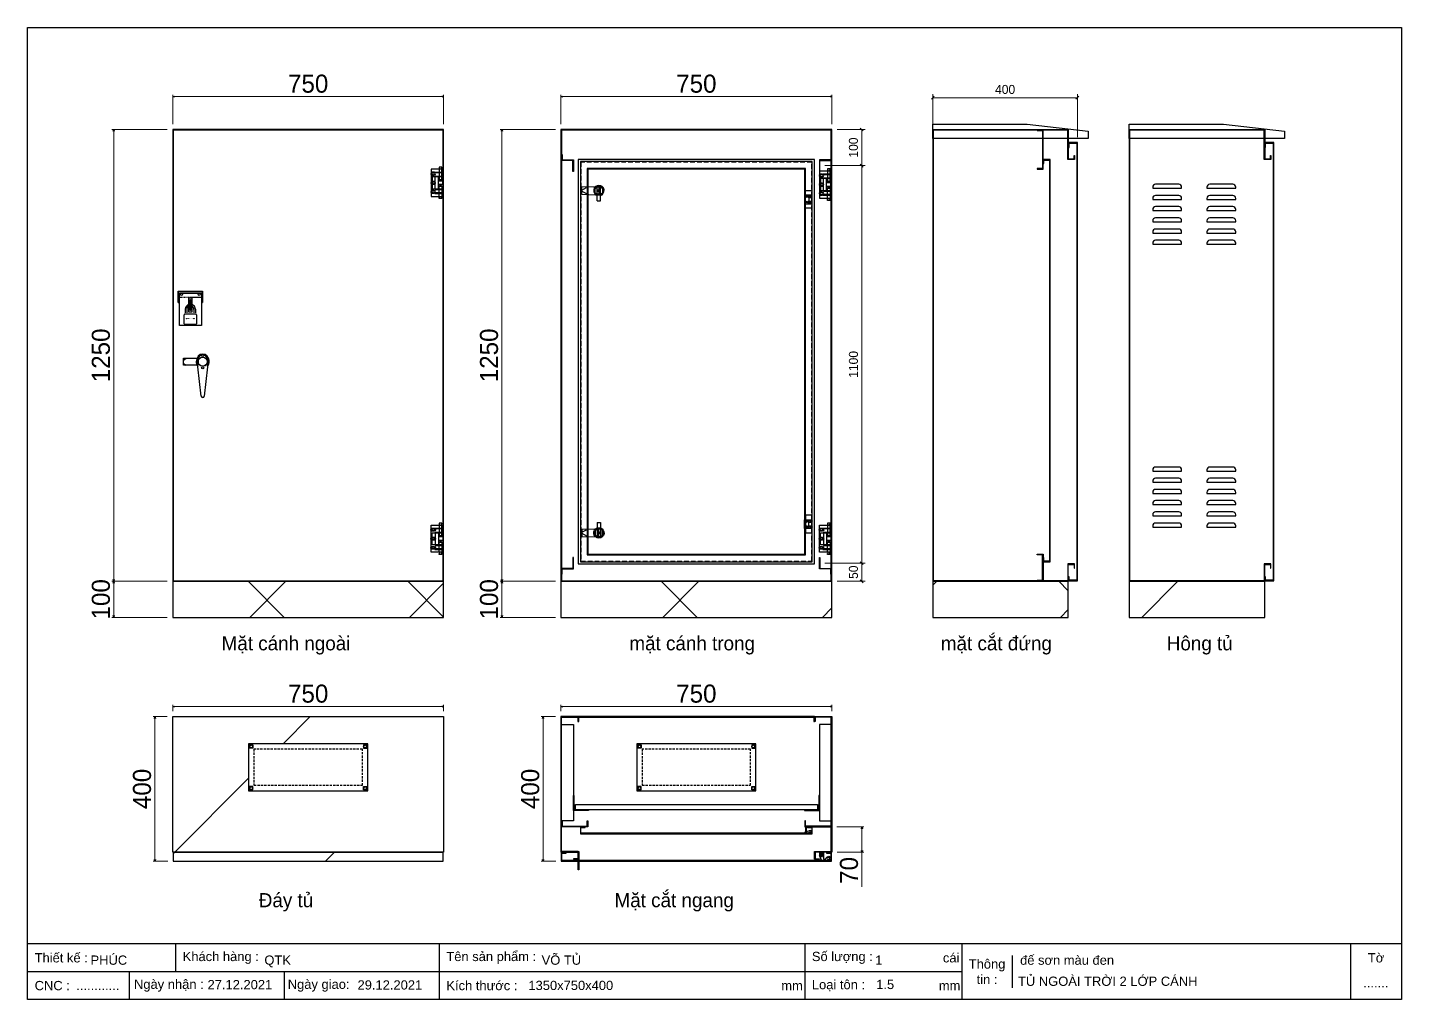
# Model space of a CAD drawing. Header units: millimetres. Extents: x 0 to 3804, y 0 to 2690.
import ezdxf

# ---------------------------------------------------------------- set-up
doc = ezdxf.new("R2010")
doc.units = ezdxf.units.MM
for name, pattern in [('DASHED', [0.75, 0.5, -0.25]), ('HIDDEN', [9.525, 6.35, -3.175]), ('HIDDENX2', [19.05, 12.7, -6.35])]:
    doc.linetypes.add(name, pattern=pattern)
for name, color, linetype in [('DIM', 253, 'Continuous'), ('FIRE PROTECTION', 1, 'Continuous'), ('Ghi chu', 7, 'Continuous'), ('HEATER', 1, 'Continuous')]:
    doc.layers.add(name, color=color, linetype=linetype)
doc.styles.add('Arial', font='arial.ttf')
doc.dimstyles.new('CNC', dxfattribs={"dimtxt": 50, "dimasz": 5, "dimexe": 5, "dimexo": 15, "dimgap": 10, "dimtad": 1, "dimdec": 0, "dimtxsty": 'Standard', "dimblk": 'OPEN30', "dimcen": 10, "dimclrd": 5, "dimclre": 5, "dimclrt": 3, "dimazin": 3, "dimtfac": 1, "dimtdec": 0, "dimtmove": 0, "dimatfit": 3, "dimldrblk": 'ARCHTICK', "dimlwd": 9, "dimlwe": 9})
doc.dimstyles.new('Dim-25', dxfattribs={"dimtxt": 25, "dimasz": 8, "dimexe": 10, "dimexo": 15, "dimgap": 10, "dimtad": 1, "dimdec": 0, "dimtxsty": 'Standard', "dimblk": 'OBLIQUE', "dimcen": 10, "dimclrd": 5, "dimclre": 5, "dimclrt": 3, "dimazin": 3, "dimtfac": 1, "dimtdec": 0, "dimtmove": 0, "dimatfit": 3, "dimldrblk": 'OBLIQUE', "dimlwd": 9, "dimlwe": 9})

# ---------------------------------------------------------------- blocks, each defined once
blk = doc.blocks.new('*D1')
at = {"color": 0, "linetype": 'ByBlock', "lineweight": -2}
for p, q in [((402.1, 2498.4), (407.1, 2499.7)), ((407.1, 2497), (402.1, 2498.4)), ((402.1, 2498.4), (407.1, 2498.4)), ((1147.1, 2499.7), (1152.1, 2498.4)), ((1152.1, 2498.4), (1147.1, 2497)), ((1152.1, 2498.4), (1147.1, 2498.4))]:
    blk.add_line(p, q, dxfattribs=at)
at = {"layer": 'Defpoints', "color": 0, "transparency": 16777216}
for p in [(1152.1, 2498.4), (402.1, 2407.4), (1152.1, 2407.4)]:
    blk.add_point(p, dxfattribs=at)
at = {"layer": 'DIM', "color": 5, "lineweight": 9, "transparency": 16777216}
for p, q in [((402.1, 2422.4), (402.1, 2503.4)), ((407.1, 2498.4), (1147.1, 2498.4)), ((1152.1, 2422.4), (1152.1, 2503.4))]:
    blk.add_line(p, q, dxfattribs=at)
at = {"layer": 'DIM', "color": 3, "transparency": 16777216, "insert": (777.1, 2533.9), "char_height": 50, "attachment_point": 5}
blk.add_mtext('750', dxfattribs=at)
blk = doc.blocks.new('_ArchTick')
at = {"color": 0, "const_width": 0.15}
blk.add_lwpolyline([(-0.5, -0.5), (0.5, 0.5)], dxfattribs=at)
blk = doc.blocks.new('_Open30')
at = {"color": 0, "linetype": 'ByBlock', "lineweight": -2}
for p, q in [((-1, 0.27), (0, 0)), ((0, 0), (-1, -0.27)), ((0, 0), (-1, 0))]:
    blk.add_line(p, q, dxfattribs=at)
blk = doc.blocks.new('*D2')
at = {"color": 0, "linetype": 'ByBlock', "lineweight": -2}
for p, q in [((237.5, 2402.4), (238.9, 2407.4)), ((238.9, 2407.4), (240.2, 2402.4)), ((238.9, 2407.4), (238.9, 2402.4)), ((238.9, 1157.4), (237.5, 1162.4)), ((240.2, 1162.4), (238.9, 1157.4)), ((238.9, 1157.4), (238.9, 1162.4))]:
    blk.add_line(p, q, dxfattribs=at)
at = {"layer": 'Defpoints', "color": 0, "transparency": 16777216}
for p in [(402.1, 2407.4), (238.9, 1157.4), (402.1, 1157.4)]:
    blk.add_point(p, dxfattribs=at)
at = {"layer": 'DIM', "color": 5, "lineweight": 9, "transparency": 16777216}
for p, q in [((387.1, 2407.4), (233.9, 2407.4)), ((238.9, 2402.4), (238.9, 1162.4)), ((387.1, 1157.4), (233.9, 1157.4))]:
    blk.add_line(p, q, dxfattribs=at)
at = {"layer": 'DIM', "color": 3, "transparency": 16777216, "insert": (203.4, 1782.4), "char_height": 50, "attachment_point": 5, "rotation": 90}
blk.add_mtext('1250', dxfattribs=at)
blk = doc.blocks.new('*D3')
at = {"color": 0, "linetype": 'ByBlock', "lineweight": -2}
for p, q in [((237.5, 1152.4), (238.9, 1157.4)), ((238.9, 1157.4), (240.2, 1152.4)), ((238.9, 1157.4), (238.9, 1152.4)), ((238.9, 1057.4), (237.5, 1062.4)), ((240.2, 1062.4), (238.9, 1057.4)), ((238.9, 1057.4), (238.9, 1062.4))]:
    blk.add_line(p, q, dxfattribs=at)
at = {"layer": 'Defpoints', "color": 0, "transparency": 16777216}
for p in [(238.9, 1157.4), (238.9, 1057.4), (402.1, 1057.4)]:
    blk.add_point(p, dxfattribs=at)
at = {"layer": 'DIM', "color": 5, "lineweight": 9, "transparency": 16777216}
for p, q in [((238.9, 1152.4), (238.9, 1062.4)), ((253.9, 1157.4), (243.9, 1157.4)), ((387.1, 1057.4), (233.9, 1057.4))]:
    blk.add_line(p, q, dxfattribs=at)
at = {"layer": 'DIM', "color": 3, "transparency": 16777216, "insert": (203.4, 1107.4), "char_height": 50, "attachment_point": 5, "rotation": 90}
blk.add_mtext('100', dxfattribs=at)
blk = doc.blocks.new('*D4')
at = {"color": 0, "linetype": 'ByBlock', "lineweight": -2}
for p, q in [((351.5, 777.7), (352.8, 782.7)), ((352.8, 782.7), (354.2, 777.7)), ((352.8, 782.7), (352.8, 777.7)), ((352.8, 382.7), (351.5, 387.7)), ((354.2, 387.7), (352.8, 382.7)), ((352.8, 382.7), (352.8, 387.7))]:
    blk.add_line(p, q, dxfattribs=at)
at = {"layer": 'Defpoints', "color": 0, "transparency": 16777216}
for p in [(402.1, 782.7), (352.8, 382.7), (403.1, 382.7)]:
    blk.add_point(p, dxfattribs=at)
at = {"layer": 'DIM', "color": 5, "lineweight": 9, "transparency": 16777216}
for p, q in [((387.1, 782.7), (347.8, 782.7)), ((352.8, 777.7), (352.8, 387.7)), ((388.1, 382.7), (347.8, 382.7))]:
    blk.add_line(p, q, dxfattribs=at)
at = {"layer": 'DIM', "color": 3, "transparency": 16777216, "insert": (317.3, 582.7), "char_height": 50, "attachment_point": 5, "rotation": 90}
blk.add_mtext('400', dxfattribs=at)
blk = doc.blocks.new('MS308-2-1')
at = {"color": 1}
for p, q in [((-53, 4.6), (-46, 10)), ((-13.3, -14.2), (-13.3, 6.7)), ((-12.3, 6.7), (-12.3, -6.9)), ((12.3, 6.7), (12.3, -6.9)), ((13.3, 6.7), (13.3, -14.2)), ((-53, -4.6), (-46, -10)), ((-4, -95), (-13.3, -14.2)), ((13.3, -14.2), (4, -95))]:
    blk.add_line(p, q, dxfattribs=at)
blk.add_lwpolyline([(-15.8, -10), (-53, -10), (-53, 10), (-15.8, 10)], dxfattribs=at)
for centre, radius, start, end in [((0, 6.7), 13.3, 0, 180), ((0, 6.7), 12.3, 0, 180), ((0, 5.9), 17.7, 226.184, 313.816), ((0, -95), 4, 180, 0)]:
    blk.add_arc(centre, radius, start, end, dxfattribs=at)
blk.add_ellipse((0, 0), major_axis=(0, 21), ratio=0.857143, start_param=3.972003, end_param=8.594367, dxfattribs=at)
blk = doc.blocks.new('*D5')
at = {"color": 0, "linetype": 'ByBlock', "lineweight": -2}
for p, q in [((402.1, 810.6), (407.1, 811.9)), ((407.1, 809.3), (402.1, 810.6)), ((402.1, 810.6), (407.1, 810.6)), ((1147.1, 811.9), (1152.1, 810.6)), ((1152.1, 810.6), (1147.1, 809.3)), ((1152.1, 810.6), (1147.1, 810.6))]:
    blk.add_line(p, q, dxfattribs=at)
at = {"layer": 'Defpoints', "color": 0, "transparency": 16777216}
for p in [(1152.1, 810.6), (402.1, 782.7), (1152.1, 782.7)]:
    blk.add_point(p, dxfattribs=at)
at = {"layer": 'DIM', "color": 5, "lineweight": 9, "transparency": 16777216}
for p, q in [((402.1, 797.7), (402.1, 815.6)), ((407.1, 810.6), (1147.1, 810.6)), ((1152.1, 797.7), (1152.1, 815.6))]:
    blk.add_line(p, q, dxfattribs=at)
at = {"layer": 'DIM', "color": 3, "transparency": 16777216, "insert": (777.1, 846.1), "char_height": 50, "attachment_point": 5}
blk.add_mtext('750', dxfattribs=at)
blk = doc.blocks.new('HL011-1-3')
at = {"color": 1}
for p, q in [((29.5, 81), (22.5, 81)), ((22.5, 81), (22.5, 78)), ((23.5, 78), (22.5, 78)), ((23.5, 75), (23.5, 78)), ((29.5, 78), (28.5, 78)), ((28.5, 75), (28.5, 78)), ((29.5, 78), (29.5, 81)), ((11, 56), (11, 19)), ((11, 56), (32, 56)), ((20, 54), (20, 21)), ((20, 47), (32, 47)), ((32, 42.5), (20, 42.5)), ((22.5, 75), (22.5, 49)), ((23.5, 75), (22.5, 75)), ((22.5, 49), (24, 44)), ((24, 44), (28, 44)), ((29.5, 49), (28, 44)), ((28.5, 75), (29.5, 75)), ((29.5, 49), (29.5, 75)), ((11, 19), (32, 19)), ((32, 32.5), (20, 32.5)), ((20, 28), (32, 28)), ((22.5, 26), (24, 31)), ((22.5, 0), (22.5, 26)), ((23.5, 0), (22.5, 0)), ((23.5, 0), (23.5, -3)), ((24, 31), (28, 31)), ((29.5, 26), (28, 31)), ((28.5, 0), (28.5, -3)), ((28.5, 0), (29.5, 0)), ((29.5, 26), (29.5, 0)), ((22.5, -6), (22.5, -3)), ((23.5, -3), (22.5, -3)), ((29.5, -6), (22.5, -6)), ((29.5, -3), (28.5, -3)), ((29.5, -3), (29.5, -6))]:
    blk.add_line(p, q, dxfattribs=at)
for points in [[(32, 19), (32, 0), (0, 0), (0, 75), (32, 75), (32, 56)], [(32, 28), (32, 21), (3, 21), (3, 54), (32, 54), (32, 47)], [(32, 42.5), (32, 32.5)]]:
    blk.add_lwpolyline(points, dxfattribs=at)
for points in [[(10, 67), (32, 67), (32, 65), (10, 65)], [(10, 8), (32, 8), (32, 10), (10, 10)]]:
    blk.add_lwpolyline(points, close=True, dxfattribs=at)
for centre in [(5.5, 62.5), (5.5, 37.5), (5.5, 12.5)]:
    blk.add_circle(centre, 3, dxfattribs=at)
blk = doc.blocks.new('*D6')
at = {"color": 0, "linetype": 'ByBlock', "lineweight": -2}
for p, q in [((1476.8, 2498.4), (1481.8, 2499.7)), ((1481.8, 2497), (1476.8, 2498.4)), ((1476.8, 2498.4), (1481.8, 2498.4)), ((2221.8, 2499.7), (2226.8, 2498.4)), ((2226.8, 2498.4), (2221.8, 2497)), ((2226.8, 2498.4), (2221.8, 2498.4))]:
    blk.add_line(p, q, dxfattribs=at)
at = {"layer": 'Defpoints', "color": 0, "transparency": 16777216}
for p in [(2226.8, 2498.4), (1476.8, 2407.4), (2226.8, 2407.4)]:
    blk.add_point(p, dxfattribs=at)
at = {"layer": 'DIM', "color": 5, "lineweight": 9, "transparency": 16777216}
for p, q in [((1476.8, 2422.4), (1476.8, 2503.4)), ((1481.8, 2498.4), (2221.8, 2498.4)), ((2226.8, 2422.4), (2226.8, 2503.4))]:
    blk.add_line(p, q, dxfattribs=at)
at = {"layer": 'DIM', "color": 3, "transparency": 16777216, "insert": (1851.8, 2533.9), "char_height": 50, "attachment_point": 5}
blk.add_mtext('750', dxfattribs=at)
blk = doc.blocks.new('*D7')
at = {"color": 0, "linetype": 'ByBlock', "lineweight": -2}
for p, q in [((1312.2, 2402.4), (1313.6, 2407.4)), ((1313.6, 2407.4), (1314.9, 2402.4)), ((1313.6, 2407.4), (1313.6, 2402.4)), ((1313.6, 1157.4), (1312.2, 1162.4)), ((1314.9, 1162.4), (1313.6, 1157.4)), ((1313.6, 1157.4), (1313.6, 1162.4))]:
    blk.add_line(p, q, dxfattribs=at)
at = {"layer": 'Defpoints', "color": 0, "transparency": 16777216}
for p in [(1476.8, 2407.4), (1313.6, 1157.4), (1476.8, 1157.4)]:
    blk.add_point(p, dxfattribs=at)
at = {"layer": 'DIM', "color": 5, "lineweight": 9, "transparency": 16777216}
for p, q in [((1461.8, 2407.4), (1308.6, 2407.4)), ((1313.6, 2402.4), (1313.6, 1162.4)), ((1461.8, 1157.4), (1308.6, 1157.4))]:
    blk.add_line(p, q, dxfattribs=at)
at = {"layer": 'DIM', "color": 3, "transparency": 16777216, "insert": (1278, 1782.4), "char_height": 50, "attachment_point": 5, "rotation": 90}
blk.add_mtext('1250', dxfattribs=at)
blk = doc.blocks.new('*D8')
at = {"color": 0, "linetype": 'ByBlock', "lineweight": -2}
for p, q in [((1312.2, 1152.4), (1313.6, 1157.4)), ((1313.6, 1157.4), (1314.9, 1152.4)), ((1313.6, 1157.4), (1313.6, 1152.4)), ((1313.6, 1057.4), (1312.2, 1062.4)), ((1314.9, 1062.4), (1313.6, 1057.4)), ((1313.6, 1057.4), (1313.6, 1062.4))]:
    blk.add_line(p, q, dxfattribs=at)
at = {"layer": 'Defpoints', "color": 0, "transparency": 16777216}
for p in [(1313.6, 1157.4), (1313.6, 1057.4), (1476.8, 1057.4)]:
    blk.add_point(p, dxfattribs=at)
at = {"layer": 'DIM', "color": 5, "lineweight": 9, "transparency": 16777216}
for p, q in [((1313.6, 1152.4), (1313.6, 1062.4)), ((1328.6, 1157.4), (1318.6, 1157.4)), ((1461.8, 1057.4), (1308.6, 1057.4))]:
    blk.add_line(p, q, dxfattribs=at)
at = {"layer": 'DIM', "color": 3, "transparency": 16777216, "insert": (1278, 1107.4), "char_height": 50, "attachment_point": 5, "rotation": 90}
blk.add_mtext('100', dxfattribs=at)
blk = doc.blocks.new('ovan6x9')
at = {"color": 2}
for p, q in [((2, 6), (8, 6)), ((2, 0), (8, 0))]:
    blk.add_line(p, q, dxfattribs=at)
for centre, start, end in [((2, 3), 90, 270), ((8, 3), 270, 90)]:
    blk.add_arc(centre, 3, start, end, dxfattribs=at)
blk = doc.blocks.new('HL036-1-1')
at = {"color": 1}
blk.add_line((9.5, 36.2), (9.5, 12.2), dxfattribs=at)
for points in [[(0, 48.5), (17.5, 48.5), (17.5, 0), (0, 0)], [(-2.5, 12.2), (17.5, 12.2), (17.5, 36.2), (-2.5, 36.2)]]:
    blk.add_lwpolyline(points, close=True, dxfattribs=at)
for centre, radius in [((3.5, 31.8), 2), ((3.5, 16.8), 2), ((12.7, 32.5), 2.5), ((12.7, 16), 2.5)]:
    blk.add_circle(centre, radius, dxfattribs=at)
blk = doc.blocks.new('SDGFGHGHG')
at = {"layer": 'HEATER'}
for p, q in [((860935.9, 570742), (860935.9, 570784.3)), ((860944.9, 570742), (860944.9, 570784.3)), ((860892.9, 570780.5), (860931.6, 570782)), ((860892.9, 570760.5), (860892.9, 570780.5)), ((860892.9, 570771.9), (860906.3, 570778.7)), ((860892.9, 570769.1), (860906.3, 570762.4)), ((860892.9, 570760.5), (860931.6, 570759.1)), ((860937.5, 570771.3), (860939.5, 570771.3)), ((860937.5, 570769.8), (860939.5, 570769.8)), ((860939.5, 570773.5), (860939.5, 570771.3)), ((860939.5, 570769.8), (860939.5, 570767.6)), ((860941.3, 570773.5), (860941.3, 570771.3)), ((860941.3, 570771.3), (860943.4, 570771.3)), ((860941.3, 570769.8), (860941.3, 570767.6)), ((860941.3, 570769.8), (860943.4, 570769.8)), ((860935.9, 570742), (860944.9, 570742))]:
    blk.add_line(p, q, dxfattribs=at)
blk.add_circle((860940.4, 570770.5), 3.08, dxfattribs=at)
blk.add_arc((860940.4, 570770.5), 14.5, 288.08, 251.92, dxfattribs=at)
blk = doc.blocks.new('SĐFHGGH')
at = {"layer": 'HEATER'}
for points in [[(860928.8, 570702.4), (860927.4, 570702.4), (860927.4, 570708.4), (860928.8, 570708.4)], [(860943.4, 570717), (860943.4, 570718.4), (860937.4, 570718.4), (860937.4, 570717)], [(860952.1, 570702.4), (860953.4, 570702.4), (860953.4, 570708.4), (860952.1, 570708.4)], [(860943.4, 570693.8), (860943.4, 570692.4), (860937.4, 570692.4), (860937.4, 570693.8)]]:
    blk.add_lwpolyline(points, dxfattribs=at)
for start, end in [(104.4775, 165.5225), (14.4775, 75.5225), (194.4775, 255.5225), (284.4775, 345.5225)]:
    blk.add_arc((860940.4, 570705.4), 12, start, end, dxfattribs=at)
blk = doc.blocks.new('MS722')
for name, p in [('SDGFGHGHG', (-860940.4, -570770.5)), ('SĐFHGGH', (-860940.4, -570705.4))]:
    blk.add_blockref(name, p)
blk = doc.blocks.new('khoa Viettep')
at = {"color": 1}
for p, q in [((-14, 42), (-14, 32)), ((-10, 41.6), (-10, 32)), ((10, 41.6), (10, 32)), ((14, 42), (14, 32)), ((-17, 2), (-17, 27)), ((-15, 29), (15, 29)), ((15, 0), (-15, 0)), ((17, 27), (17, 2))]:
    blk.add_line(p, q, dxfattribs=at)
for centre in [(-10.4, 15.8), (10.4, 15.8)]:
    blk.add_circle(centre, 0.5, dxfattribs=at)
for centre, radius, start, end in [((0, 42), 14, 100.2846, 180), ((0, 42), 10, 104.4735, 182.1921), ((0, 42), 14, 360, 100.2846), ((0, 42), 10, 357.8079, 104.4735), ((-15, 27), 2, 90, 180), ((-15, 2), 2, 180, 270), ((15, 27), 2, 0, 90), ((15, 2), 2, 270, 0)]:
    blk.add_arc(centre, radius, start, end, dxfattribs=at)
at = {"color": 1, "insert": (0, 15.8), "char_height": 2.8, "width": 22.864, "attachment_point": 5}
blk.add_mtext('{\\f.VnArialH|b0|i0|c0|p34;viÖt tiÖp}', dxfattribs=at)
blk = doc.blocks.new('KHUNG CHUẨN')
at = {"color": 7}
for p, q in [((19889.2, -28535.2), (16919.2, -28535.2)), ((17239.2, -28535.2), (17239.2, -28595.2)), ((17809.2, -28535.2), (17809.2, -28655.2)), ((18599.2, -28535.2), (18599.2, -28655.2)), ((18939.2, -28535.2), (18939.2, -28655.2)), ((19779.2, -28535.2), (19779.2, -28655.2)), ((19047.6, -28560.2), (19047.6, -28630.2)), ((18939.2, -28595.2), (16919.2, -28595.2)), ((17139.2, -28595.2), (17139.2, -28655.2)), ((17474.2, -28595.2), (17474.2, -28655.2))]:
    blk.add_line(p, q, dxfattribs=at)
blk.add_lwpolyline([(16919.2, -26555.2), (19889.2, -26555.2), (19889.2, -28655.2), (16919.2, -28655.2)], close=True, dxfattribs=at)
at = {"color": 2, "char_height": 20, "style": 'Arial'}
for s, insert, width, attachment_point in [('  Thiết kế :', (16919.2, -28565.2), 917.634, 4), ('  Khách hàng :', (17239.2, -28565.2), 917.634, 4), ('  Tên sản phẩm :', (17809.2, -28565.2), 917.634, 4), ('  Số lượng :', (18599.2, -28565.2), 917.634, 4), ('cái', (18897.9, -28565.2), 63.517, 4), ('Thông\\Ptin :', (18993.4, -28595.2), 108.311, 5), ('Tờ', (19834.2, -28565.2), 110, 5), ('  CNC :', (16919.2, -28625.2), 917.634, 4), ('  Ngày nhận :', (17134, -28625.2), 556.651, 4), ('  Ngày giao:', (17466.3, -28625.2), 556.651, 4), ('  Kích thước :', (17809.2, -28625.2), 917.634, 4), ('mm', (18548.6, -28625.2), 73.831, 4), ('  Loại tôn :', (18599.2, -28625.2), 917.634, 4), ('mm', (18889.2, -28625.2), 917.634, 4)]:
    blk.add_mtext(s, dxfattribs=dict(at, insert=insert, width=width, attachment_point=attachment_point))
at = {"color": 3, "style": 'Arial'}
for tag, p in [('#01', (17055.6, -28580.1)), ('#02', (17431.4, -28580.1)), ('#03', (18030.6, -28580.1)), ('#08', (18751.7, -28580.1)), ('#10', (19064.8, -28580.1)), ('#04', (17024.8, -28634.6)), ('#05', (17308.5, -28633)), ('#06', (17632.7, -28633.7)), ('#07', (18002, -28634.7)), ('#09', (18753.8, -28632.6)), ('#11', (19060.3, -28625.7)), ('#12', (19806.5, -28628.9))]:
    blk.add_attdef(tag, p, '', height=20, dxfattribs=at)
blk = doc.blocks.new('*D9')
at = {"color": 0, "linetype": 'ByBlock', "lineweight": -2}
for p, q in [((2510.5, 2499.3), (2502.5, 2491.3)), ((2902.5, 2491.3), (2910.5, 2499.3))]:
    blk.add_line(p, q, dxfattribs=at)
at = {"color": 5, "lineweight": 9, "ltscale": 3, "transparency": 16777216}
for p, q in [((2506.5, 2422.4), (2506.5, 2505.3)), ((2506.5, 2495.3), (2906.5, 2495.3)), ((2906.5, 2386.4), (2906.5, 2505.3))]:
    blk.add_line(p, q, dxfattribs=at)
at = {"layer": 'Defpoints', "color": 0, "ltscale": 3, "transparency": 16777216}
for p in [(2906.5, 2495.3), (2506.5, 2407.4), (2906.5, 2371.4)]:
    blk.add_point(p, dxfattribs=at)
at = {"color": 3, "ltscale": 3, "transparency": 16777216, "insert": (2706.5, 2518.1), "char_height": 25, "attachment_point": 5}
blk.add_mtext('400', dxfattribs=at)
blk = doc.blocks.new('_Oblique')
at = {"color": 0, "linetype": 'ByBlock', "lineweight": -2}
blk.add_line((-0.5, -0.5), (0.5, 0.5), dxfattribs=at)
blk = doc.blocks.new('*D10')
at = {"color": 5, "lineweight": 9, "ltscale": 3, "transparency": 16777216}
for p, q in [((2207.3, 1207.4), (2319.5, 1207.4)), ((2309.5, 1157.4), (2309.5, 1207.4)), ((2241.8, 1157.4), (2319.5, 1157.4))]:
    blk.add_line(p, q, dxfattribs=at)
at = {"color": 0, "linetype": 'ByBlock', "lineweight": -2}
for p, q in [((2313.5, 1203.4), (2305.5, 1211.4)), ((2305.5, 1161.4), (2313.5, 1153.4))]:
    blk.add_line(p, q, dxfattribs=at)
at = {"layer": 'Defpoints', "color": 0, "ltscale": 3, "transparency": 16777216}
for p in [(2192.3, 1207.4), (2309.5, 1207.4), (2226.8, 1157.4)]:
    blk.add_point(p, dxfattribs=at)
at = {"color": 3, "ltscale": 3, "transparency": 16777216, "insert": (2286.7, 1182.4), "char_height": 25, "attachment_point": 5, "rotation": 90}
blk.add_mtext('50', dxfattribs=at)
blk = doc.blocks.new('*D11')
at = {"color": 5, "lineweight": 9, "ltscale": 3, "transparency": 16777216}
for p, q in [((2207.3, 2307.4), (2319.5, 2307.4)), ((2309.5, 1207.4), (2309.5, 2307.4)), ((2207.3, 1207.4), (2319.5, 1207.4))]:
    blk.add_line(p, q, dxfattribs=at)
at = {"color": 0, "linetype": 'ByBlock', "lineweight": -2}
for p, q in [((2313.5, 2303.4), (2305.5, 2311.4)), ((2305.5, 1211.4), (2313.5, 1203.4))]:
    blk.add_line(p, q, dxfattribs=at)
at = {"layer": 'Defpoints', "color": 0, "ltscale": 3, "transparency": 16777216}
for p in [(2192.3, 2307.4), (2309.5, 2307.4), (2192.3, 1207.4)]:
    blk.add_point(p, dxfattribs=at)
at = {"color": 3, "ltscale": 3, "transparency": 16777216, "insert": (2286.7, 1757.4), "char_height": 25, "attachment_point": 5, "rotation": 90}
blk.add_mtext('1100', dxfattribs=at)
blk = doc.blocks.new('*D12')
at = {"color": 5, "lineweight": 9, "ltscale": 3, "transparency": 16777216}
for p, q in [((2241.8, 2407.4), (2319.5, 2407.4)), ((2309.5, 2307.4), (2309.5, 2407.4)), ((2207.3, 2307.4), (2319.5, 2307.4))]:
    blk.add_line(p, q, dxfattribs=at)
at = {"color": 0, "linetype": 'ByBlock', "lineweight": -2}
for p, q in [((2313.5, 2403.4), (2305.5, 2411.4)), ((2305.5, 2311.4), (2313.5, 2303.4))]:
    blk.add_line(p, q, dxfattribs=at)
at = {"layer": 'Defpoints', "color": 0, "ltscale": 3, "transparency": 16777216}
for p in [(2226.8, 2407.4), (2309.5, 2407.4), (2192.3, 2307.4)]:
    blk.add_point(p, dxfattribs=at)
at = {"color": 3, "ltscale": 3, "transparency": 16777216, "insert": (2286.7, 2357.4), "char_height": 25, "attachment_point": 5, "rotation": 90}
blk.add_mtext('100', dxfattribs=at)
blk = doc.blocks.new('*D13')
at = {"color": 0, "linetype": 'ByBlock', "lineweight": -2}
for p, q in [((1426.2, 777.7), (1427.5, 782.7)), ((1427.5, 782.7), (1428.9, 777.7)), ((1427.5, 782.7), (1427.5, 777.7)), ((1427.5, 382.7), (1426.2, 387.7)), ((1428.9, 387.7), (1427.5, 382.7)), ((1427.5, 382.7), (1427.5, 387.7))]:
    blk.add_line(p, q, dxfattribs=at)
at = {"layer": 'Defpoints', "color": 0, "transparency": 16777216}
for p in [(1476.8, 782.7), (1427.5, 382.7), (1477.8, 382.7)]:
    blk.add_point(p, dxfattribs=at)
at = {"layer": 'DIM', "color": 5, "lineweight": 9, "transparency": 16777216}
for p, q in [((1461.8, 782.7), (1422.5, 782.7)), ((1427.5, 777.7), (1427.5, 387.7)), ((1462.8, 382.7), (1422.5, 382.7))]:
    blk.add_line(p, q, dxfattribs=at)
at = {"layer": 'DIM', "color": 3, "transparency": 16777216, "insert": (1392, 582.7), "char_height": 50, "attachment_point": 5, "rotation": 90}
blk.add_mtext('400', dxfattribs=at)
blk = doc.blocks.new('*D14')
at = {"color": 0, "linetype": 'ByBlock', "lineweight": -2}
for p, q in [((1476.8, 810.6), (1481.8, 811.9)), ((1481.8, 809.3), (1476.8, 810.6)), ((1476.8, 810.6), (1481.8, 810.6)), ((2221.8, 811.9), (2226.8, 810.6)), ((2226.8, 810.6), (2221.8, 809.3)), ((2226.8, 810.6), (2221.8, 810.6))]:
    blk.add_line(p, q, dxfattribs=at)
at = {"layer": 'Defpoints', "color": 0, "transparency": 16777216}
for p in [(2226.8, 810.6), (1476.8, 782.7), (2226.8, 782.7)]:
    blk.add_point(p, dxfattribs=at)
at = {"layer": 'DIM', "color": 5, "lineweight": 9, "transparency": 16777216}
for p, q in [((1476.8, 797.7), (1476.8, 815.6)), ((1481.8, 810.6), (2221.8, 810.6)), ((2226.8, 797.7), (2226.8, 815.6))]:
    blk.add_line(p, q, dxfattribs=at)
at = {"layer": 'DIM', "color": 3, "transparency": 16777216, "insert": (1851.8, 846.1), "char_height": 50, "attachment_point": 5}
blk.add_mtext('750', dxfattribs=at)
blk = doc.blocks.new('*D15')
at = {"color": 0, "linetype": 'ByBlock', "lineweight": -2}
for p, q in [((2308.6, 472.7), (2310, 477.7)), ((2310, 477.7), (2311.3, 472.7)), ((2310, 477.7), (2310, 472.7)), ((2310, 407.7), (2308.6, 412.7)), ((2311.3, 412.7), (2310, 407.7)), ((2310, 407.7), (2310, 412.7))]:
    blk.add_line(p, q, dxfattribs=at)
at = {"layer": 'Defpoints', "color": 0, "transparency": 16777216}
for p in [(2225.3, 477.7), (2226.8, 407.7), (2310, 407.7)]:
    blk.add_point(p, dxfattribs=at)
at = {"layer": 'DIM', "color": 5, "lineweight": 9, "transparency": 16777216}
for p, q in [((2240.3, 477.7), (2315, 477.7)), ((2310, 472.7), (2310, 412.7)), ((2241.8, 407.7), (2315, 407.7)), ((2310, 407.7), (2310, 311.6))]:
    blk.add_line(p, q, dxfattribs=at)
at = {"layer": 'DIM', "color": 3, "transparency": 16777216, "insert": (2274.5, 357.2), "char_height": 50, "attachment_point": 5, "rotation": 90}
blk.add_mtext('70', dxfattribs=at)
blk = doc.blocks.new('HL011-1-4')
h = blk.add_hatch()
h.set_pattern_fill('ANSI31', color=2, scale=0.5, style=0)
h.paths.add_polyline_path([(2.5, 0), (8.5, 0), (8.5, 12), (2.5, 12)])
at = {"color": 1}
for p, q in [((7, 23.5), (0, 10)), ((0, 0), (0, 10)), ((11, 0), (0, 0)), ((7, 23.5), (26, 23.5)), ((11, 0), (11, 19.5)), ((11, 19.5), (17, 19.5)), ((17, 19.5), (21.2, 13.9))]:
    blk.add_line(p, q, dxfattribs=at)
at = {"color": 2}
blk.add_lwpolyline([(2.5, 0), (2.5, 12), (8.5, 12), (8.5, 0)], dxfattribs=at)
at = {"color": 1}
blk.add_lwpolyline([(5.7, 21), (3, 21), (3, 23.5), (7, 23.5)], dxfattribs=at)
blk.add_circle((26, 17.5), 3.5, dxfattribs=at)
blk.add_arc((26, 17.5), 6, 216.8699, 90, dxfattribs=at)
blk = doc.blocks.new('HL036-1-2')
at = {"layer": 'Ghi chu', "color": 1}
for p, q in [((-3, 17.8), (-18.9, 17.8)), ((-18.9, 15.8), (-18.9, 17.8)), ((-12.1, 15.8), (-18.9, 15.8)), ((-16.4, 1), (-16.4, 14)), ((-15.6, 15), (-3.9, 17.7)), ((0, 0), (-15.4, 0)), ((-14.4, 3), (-14.4, 11.9)), ((0, 2), (-13.4, 2)), ((-13.1, 12.8), (-4.3, 9.8)), ((-6.2, 2), (-6.2, 0)), ((-1.2, 2), (-1.2, 0)), ((0, 0), (0, 2))]:
    blk.add_line(p, q, dxfattribs=at)
for radius in [4.1, 2.1]:
    blk.add_circle((-3, 13.7), radius, dxfattribs=at)
for centre, start, end in [((-15.4, 14), 102.9616, 180), ((-15.4, 1), 180, 270), ((-13.4, 11.9), 71.3254, 180), ((-13.4, 3), 180, 270)]:
    blk.add_arc(centre, 1, start, end, dxfattribs=at)

msp = doc.modelspace()

# ---------------------------------------------------------------- hatches: boundary and pattern name
h = msp.add_hatch()
h.set_pattern_fill('ANSI31', scale=0.2, style=0)
h.set_pattern_definition([(45, (8974.19755, -6170.97696), (-0.0898025612, 0.0898025612), [])])
h.paths.add_polyline_path([(450.1, 1906.9), (451.6, 1906.9), (451.6, 1936.9), (450.1, 1936.9)])
at = {"ltscale": 3}
h = msp.add_hatch(dxfattribs=at)
h.set_pattern_fill('ANSI38', color=256, scale=50, style=0)
h.set_pattern_definition([(45, (0, 0), (-220.97, 220.97), []), (135, (0, 0), (-662.91, 220.97), [781.25, -468.75])])
h.paths.add_polyline_path([(402.1, 1057.4), (1152.1, 1057.4), (1152.1, 1157.4), (402.1, 1157.4)])
h = msp.add_hatch(dxfattribs=at)
h.set_pattern_fill('ANSI38', color=256, scale=50, style=0)
h.set_pattern_definition([(45, (53734.48, 0), (-220.9709, 220.9709), []), (135, (53734.48, 0), (-662.9126, 220.9709), [781.25, -468.75])])
h.paths.add_polyline_path([(1476.8, 1057.4), (2226.8, 1057.4), (2226.8, 1157.4), (1476.8, 1157.4)])
h = msp.add_hatch(dxfattribs=at)
h.set_pattern_fill('ANSI38', color=256, scale=50, style=0)
h.set_pattern_definition([(45, (105216.5, 0), (-220.9709, 220.9709), []), (135, (105216.5, 0), (-662.9126, 220.9709), [781.25, -468.75])])
h.paths.add_polyline_path([(2506.5, 1057.4), (2881.5, 1057.4), (2881.5, 1157.4), (2506.5, 1157.4)])
h = msp.add_hatch(dxfattribs=at)
h.set_pattern_fill('ANSI38', color=256, scale=50, style=0)
h.set_pattern_definition([(45, (132400.05, 0), (-220.9709, 220.9709), []), (135, (132400.05, 0), (-662.9126, 220.9709), [781.25, -468.75])])
h.paths.add_polyline_path([(3050.1, 1057.4), (3425.1, 1057.4), (3425.1, 1157.4), (3050.1, 1157.4)])
h = msp.add_hatch(dxfattribs=at)
h.set_pattern_fill('ANSI31', color=256, scale=200, style=0)
h.set_pattern_definition([(45, (0, 0), (-3535.5, 3535.5), [])])
h.paths.add_polyline_path([(612.1, 707.7), (612.1, 577.7), (942.1, 577.7), (942.1, 707.7)], flags=16)
h.paths.add_polyline_path([(402.1, 782.7), (1152.1, 782.7), (1152.1, 407.7), (402.1, 407.7)])
h = msp.add_hatch(dxfattribs=at)
h.set_pattern_fill('ANSI31', color=256, scale=100, angle=75, style=0)
h.set_pattern_definition([(195, (0, 0), (323.5, -1207.4), [])])
h.paths.add_polyline_path([(612.1, 707.7), (612.1, 577.7), (942.1, 577.7), (942.1, 707.7)])
h = msp.add_hatch(dxfattribs=at)
h.set_pattern_fill('ANSI31', color=256, scale=50, angle=90, style=0)
h.set_pattern_definition([(225, (0, 0), (220.97, -220.97), [])])
h.paths.add_polyline_path([(1151.1, 406.7), (403.1, 406.7), (403.1, 382.7), (1151.1, 382.7)])
h = msp.add_hatch(dxfattribs=at)
h.set_pattern_fill('ANSI31', color=256, style=0)
h.set_pattern_definition([(45, (1074.6896, 0), (-0.088388348, 0.088388348), [])])
h.paths.add_polyline_path([(1524.8, 409.2), (1526.3, 409.2), (1526.3, 359.2), (1524.8, 359.2)])

# ---------------------------------------------------------------- linework, layer by layer
for p, q in [((1581.8, 2248.6), (1581.8, 2228.1)), ((1581.8, 1281.1), (1581.8, 1301.6)), ((1524.8, 378.2), (1526.3, 378.2)), ((1524.8, 365.2), (1526.3, 365.2))]:
    msp.add_line(p, q, dxfattribs=at)
at = {"color": 6}
for p, q in [((416.9, 1928.9), (416.9, 1960.4)), ((416.9, 1960.4), (484.9, 1960.4)), ((418.4, 1928.9), (418.4, 1958.9)), ((418.4, 1958.9), (483.4, 1958.9)), ((483.4, 1958.9), (483.4, 1928.9)), ((484.9, 1960.4), (484.9, 1928.9)), ((416.9, 1928.9), (418.4, 1928.9)), ((483.4, 1928.9), (484.9, 1928.9))]:
    msp.add_line(p, q, dxfattribs=at)
at = {"color": 6, "linetype": 'DASHED', "ltscale": 5}
msp.add_line((418.4, 1943.9), (483.4, 1943.9), dxfattribs=at)
for points in [[(402.1, 1157.4), (1152.1, 1157.4), (1152.1, 2407.4), (402.1, 2407.4)], [(403.6, 1158.9), (1150.6, 1158.9), (1150.6, 2405.9), (403.6, 2405.9)], [(1476.8, 1157.4), (2226.8, 1157.4), (2226.8, 2407.4), (1476.8, 2407.4)], [(1478.3, 1158.9), (2225.3, 1158.9), (2225.3, 2405.9), (1478.3, 2405.9)], [(1524.8, 1205.4), (2178.8, 1205.4), (2178.8, 2324.4), (1524.8, 2324.4)], [(402.1, 1057.4), (1152.1, 1057.4), (1152.1, 1157.4), (402.1, 1157.4)], [(1476.8, 1057.4), (2226.8, 1057.4), (2226.8, 1157.4), (1476.8, 1157.4)], [(2506.5, 1057.4), (2881.5, 1057.4), (2881.5, 1157.4), (2506.5, 1157.4)], [(3050.1, 1057.4), (3425.1, 1057.4), (3425.1, 1157.4), (3050.1, 1157.4)], [(612.1, 707.7), (612.1, 577.7), (942.1, 577.7), (942.1, 707.7)], [(1686.8, 707.7), (1686.8, 577.7), (2016.8, 577.7), (2016.8, 707.7)]]:
    msp.add_lwpolyline(points, close=True)
at = {"color": 7}
for points in [[(2508, 1158.9), (2508, 1158.9), (2508, 2405.9), (2508, 2405.9), (2508, 2405.9), (2506.5, 2407.4), (2506.5, 1157.4), (2508, 1158.9)], [(2899, 2335.9), (2899, 2324.4), (2880, 2324.4), (2880, 2405.9), (2508, 2405.9), (2508, 2405.9), (2508, 2405.9), (2508, 2405.9), (2506.5, 2407.4), (2506.5, 2407.4), (2881.5, 2407.4), (2881.5, 2325.9), (2897.5, 2325.9), (2897.5, 2335.9)], [(3051.6, 1158.9), (3051.6, 1158.9), (3051.6, 2405.9), (3051.6, 2405.9), (3051.6, 2405.9), (3050.1, 2407.4), (3050.1, 1157.4), (3051.6, 1158.9)], [(3442.6, 2335.9), (3442.6, 2324.4), (3423.6, 2324.4), (3423.6, 2405.9), (3051.6, 2405.9), (3051.6, 2405.9), (3051.6, 2405.9), (3051.6, 2405.9), (3050.1, 2407.4), (3050.1, 2407.4), (3425.1, 2407.4), (3425.1, 2325.9), (3441.1, 2325.9), (3441.1, 2335.9)], [(2882.5, 1169.9), (2882.5, 1158.4), (2906.5, 1158.4), (2906.5, 2371.4), (2882.5, 2371.4), (2882.5, 2357.9), (2884, 2357.9), (2884, 2369.9), (2905, 2369.9), (2905, 1159.9), (2884, 1159.9), (2884, 1169.9)], [(3426.1, 1169.9), (3426.1, 1158.4), (3450.1, 1158.4), (3450.1, 2371.4), (3426.1, 2371.4), (3426.1, 2357.9), (3427.6, 2357.9), (3427.6, 2369.9), (3448.6, 2369.9), (3448.6, 1159.9), (3427.6, 1159.9), (3427.6, 1169.9)], [(450.1, 1936.9), (451.6, 1936.9), (451.6, 1906.9), (450.1, 1906.9)], [(2899, 1193.9), (2899, 1205.4), (2880, 1205.4), (2880, 1158.9), (2508, 1158.9), (2508, 1158.9), (2518, 1158.9), (2518, 1158.9), (2508, 1158.9), (2506.5, 1157.4), (2881.5, 1157.4), (2881.5, 1203.9), (2897.5, 1203.9), (2897.5, 1193.9)], [(3442.6, 1193.9), (3442.6, 1205.4), (3423.6, 1205.4), (3423.6, 1158.9), (3051.6, 1158.9), (3051.6, 1158.9), (3061.6, 1158.9), (3061.6, 1158.9), (3051.6, 1158.9), (3050.1, 1157.4), (3425.1, 1157.4), (3425.1, 1203.9), (3441.1, 1203.9), (3441.1, 1193.9)], [(1511.3, 388.2), (1524.8, 388.2), (1524.8, 409.2), (1478.3, 409.2), (1478.3, 781.2), (1523.3, 781.2), (1523.3, 769.2), (1524.8, 769.2), (1524.8, 782.7), (1476.8, 782.7), (1476.8, 407.7), (1523.3, 407.7), (1523.3, 389.7), (1511.3, 389.7)], [(1526.3, 769.2), (1526.3, 781.2), (2177.3, 781.2), (2177.3, 769.2), (2178.8, 769.2), (2178.8, 782.7), (1524.8, 782.7), (1524.8, 769.2)], [(2192.3, 388.2), (2178.8, 388.2), (2178.8, 409.2), (2225.3, 409.2), (2225.3, 781.2), (2180.3, 781.2), (2180.3, 769.2), (2178.8, 769.2), (2178.8, 782.7), (2226.8, 782.7), (2226.8, 407.7), (2180.3, 407.7), (2180.3, 389.7), (2192.3, 389.7)], [(1491.3, 406.7), (1477.8, 406.7), (1477.8, 382.7), (2225.8, 382.7), (2225.8, 406.7), (2212.3, 406.7), (2212.3, 405.2), (2224.3, 405.2), (2224.3, 384.2), (1479.3, 384.2), (1479.3, 405.2), (1491.3, 405.2)]]:
    msp.add_lwpolyline(points, close=True, dxfattribs=at)
at = {"color": 3}
for points in [[(2795, 2404.4), (2810, 2404.4), (2810, 2299.4), (2795, 2299.4), (2795, 2297.9), (2811.5, 2297.9), (2811.5, 2405.9), (2795, 2405.9)], [(1549.8, 1230.4), (2153.8, 1230.4), (2153.8, 2299.4), (1549.8, 2299.4)], [(1551.3, 1231.9), (2152.3, 1231.9), (2152.3, 2297.9), (1551.3, 2297.9)], [(2795, 1160.4), (2810, 1160.4), (2810, 1230.4), (2795, 1230.4), (2795, 1231.9), (2811.5, 1231.9), (2811.5, 1158.9), (2795, 1158.9)], [(1479.8, 494.2), (1479.8, 479.2), (1549.8, 479.2), (1549.8, 494.2), (1551.3, 494.2), (1551.3, 477.7), (1478.3, 477.7), (1478.3, 494.2)], [(2223.8, 494.2), (2223.8, 479.2), (2153.8, 479.2), (2153.8, 494.2), (2152.3, 494.2), (2152.3, 477.7), (2225.3, 477.7), (2225.3, 494.2)]]:
    msp.add_lwpolyline(points, close=True, dxfattribs=at)
at = {"color": 8}
for points in [[(1509.8, 2291.6), (1509.8, 2321.6), (1478.3, 2321.6), (1478.3, 2338.1), (1479.8, 2338.1), (1479.8, 2323.1), (1511.3, 2323.1), (1511.3, 2291.6)], [(2193.8, 2291.6), (2193.8, 2321.6), (2225.3, 2321.6), (2225.3, 2338.1), (2223.8, 2338.1), (2223.8, 2323.1), (2192.3, 2323.1), (2192.3, 2291.6)], [(1509.8, 1223.1), (1509.8, 1193.1), (1478.3, 1193.1), (1478.3, 1176.6), (1479.8, 1176.6), (1479.8, 1191.6), (1511.3, 1191.6), (1511.3, 1223.1)], [(2193.8, 1223.1), (2193.8, 1193.1), (2225.3, 1193.1), (2225.3, 1176.6), (2223.8, 1176.6), (2223.8, 1191.6), (2192.3, 1191.6), (2192.3, 1223.1)], [(1478.3, 761.2), (1511.3, 761.2), (1511.3, 494.2), (1478.3, 494.2)], [(2225.3, 761.2), (2192.3, 761.2), (2192.3, 494.2), (2225.3, 494.2)], [(1552.8, 523.2), (1511.3, 523.2), (1511.3, 564.7), (1512.8, 564.7), (1512.8, 524.7), (1552.8, 524.7)], [(1516.8, 539.7), (2186.8, 539.7), (2186.8, 524.7), (1516.8, 524.7)], [(2150.8, 523.2), (2192.3, 523.2), (2192.3, 564.7), (2190.8, 564.7), (2190.8, 524.7), (2150.8, 524.7)]]:
    msp.add_lwpolyline(points, close=True, dxfattribs=at)
at = {"color": 6}
for points in [[(2813.3, 2312.9), (2813.3, 2322.9), (2829.3, 2322.9), (2829.3, 1212.9), (2813.3, 1212.9), (2813.3, 1222.9), (2811.8, 1222.9), (2811.8, 1211.4), (2830.8, 1211.4), (2830.8, 2324.4), (2811.8, 2324.4), (2811.8, 2312.9)], [(1530.8, 1211.4), (2172.8, 1211.4), (2172.8, 2318.4), (1530.8, 2318.4)], [(420.4, 1954.9), (481.4, 1954.9), (481.4, 1864.9), (420.4, 1864.9)], [(2159.3, 475.9), (2171.3, 475.9), (2171.3, 459.9), (1532.3, 459.9), (1532.3, 475.9), (1544.3, 475.9), (1544.3, 477.4), (1530.8, 477.4), (1530.8, 458.4), (2172.8, 458.4), (2172.8, 477.4), (2159.3, 477.4)]]:
    msp.add_lwpolyline(points, close=True, dxfattribs=at)
at = {"color": 2}
for points in [[(1120.6, 2288.9, 1), (1120.6, 2280.9), (1125.6, 2280.9, 1), (1125.6, 2288.9)], [(2195.3, 2283.9, 1), (2195.3, 2275.9), (2200.3, 2275.9, 1), (2200.3, 2283.9)], [(1120.6, 2263.9, 1), (1120.6, 2255.9), (1125.6, 2255.9, 1), (1125.6, 2263.9)], [(2195.3, 2258.9, 1), (2195.3, 2250.9), (2200.3, 2250.9, 1), (2200.3, 2258.9)], [(3187.1, 2255.9), (3123.1, 2255.9, 0.414214), (3115.1, 2247.9), (3115.1, 2244.9), (3195.1, 2244.9), (3195.1, 2247.9, 0.414214)], [(3337.1, 2255.9), (3273.1, 2255.9, 0.414214), (3265.1, 2247.9), (3265.1, 2244.9), (3345.1, 2244.9), (3345.1, 2247.9, 0.414214)], [(1120.6, 2238.9, 1), (1120.6, 2230.9), (1125.6, 2230.9, 1), (1125.6, 2238.9)], [(2195.3, 2233.9, 1), (2195.3, 2225.9), (2200.3, 2225.9, 1), (2200.3, 2233.9)], [(3187.1, 2224.9), (3123.1, 2224.9, 0.414214), (3115.1, 2216.9), (3115.1, 2213.9), (3195.1, 2213.9), (3195.1, 2216.9, 0.414214)], [(3337.1, 2224.9), (3273.1, 2224.9, 0.414214), (3265.1, 2216.9), (3265.1, 2213.9), (3345.1, 2213.9), (3345.1, 2216.9, 0.414214)], [(3187.1, 2193.9), (3123.1, 2193.9, 0.414214), (3115.1, 2185.9), (3115.1, 2182.9), (3195.1, 2182.9), (3195.1, 2185.9, 0.414214)], [(3337.1, 2193.9), (3273.1, 2193.9, 0.414214), (3265.1, 2185.9), (3265.1, 2182.9), (3345.1, 2182.9), (3345.1, 2185.9, 0.414214)], [(3187.1, 2162.9), (3123.1, 2162.9, 0.414214), (3115.1, 2154.9), (3115.1, 2151.9), (3195.1, 2151.9), (3195.1, 2154.9, 0.414214)], [(3187.1, 2131.9), (3123.1, 2131.9, 0.414214), (3115.1, 2123.9), (3115.1, 2120.9), (3195.1, 2120.9), (3195.1, 2123.9, 0.414214)], [(3337.1, 2162.9), (3273.1, 2162.9, 0.414214), (3265.1, 2154.9), (3265.1, 2151.9), (3345.1, 2151.9), (3345.1, 2154.9, 0.414214)], [(3337.1, 2131.9), (3273.1, 2131.9, 0.414214), (3265.1, 2123.9), (3265.1, 2120.9), (3345.1, 2120.9), (3345.1, 2123.9, 0.414214)], [(3187.1, 2100.9), (3123.1, 2100.9, 0.414214), (3115.1, 2092.9), (3115.1, 2089.9), (3195.1, 2089.9), (3195.1, 2092.9, 0.414214)], [(3337.1, 2100.9), (3273.1, 2100.9, 0.414214), (3265.1, 2092.9), (3265.1, 2089.9), (3345.1, 2089.9), (3345.1, 2092.9, 0.414214)], [(3187.1, 1473.4), (3123.1, 1473.4, 0.414214), (3115.1, 1465.4), (3115.1, 1462.4), (3195.1, 1462.4), (3195.1, 1465.4, 0.414214)], [(3337.1, 1473.4), (3273.1, 1473.4, 0.414214), (3265.1, 1465.4), (3265.1, 1462.4), (3345.1, 1462.4), (3345.1, 1465.4, 0.414214)], [(3187.1, 1442.4), (3123.1, 1442.4, 0.414214), (3115.1, 1434.4), (3115.1, 1431.4), (3195.1, 1431.4), (3195.1, 1434.4, 0.414214)], [(3187.1, 1411.4), (3123.1, 1411.4, 0.414214), (3115.1, 1403.4), (3115.1, 1400.4), (3195.1, 1400.4), (3195.1, 1403.4, 0.414214)], [(3337.1, 1442.4), (3273.1, 1442.4, 0.414214), (3265.1, 1434.4), (3265.1, 1431.4), (3345.1, 1431.4), (3345.1, 1434.4, 0.414214)], [(3337.1, 1411.4), (3273.1, 1411.4, 0.414214), (3265.1, 1403.4), (3265.1, 1400.4), (3345.1, 1400.4), (3345.1, 1403.4, 0.414214)], [(3187.1, 1380.4), (3123.1, 1380.4, 0.414214), (3115.1, 1372.4), (3115.1, 1369.4), (3195.1, 1369.4), (3195.1, 1372.4, 0.414214)], [(3337.1, 1380.4), (3273.1, 1380.4, 0.414214), (3265.1, 1372.4), (3265.1, 1369.4), (3345.1, 1369.4), (3345.1, 1372.4, 0.414214)], [(3187.1, 1349.4), (3123.1, 1349.4, 0.414214), (3115.1, 1341.4), (3115.1, 1338.4), (3195.1, 1338.4), (3195.1, 1341.4, 0.414214)], [(3337.1, 1349.4), (3273.1, 1349.4, 0.414214), (3265.1, 1341.4), (3265.1, 1338.4), (3345.1, 1338.4), (3345.1, 1341.4, 0.414214)], [(1120.6, 1295.9, -1), (1120.6, 1303.9), (1125.6, 1303.9, -1), (1125.6, 1295.9)], [(2195.3, 1295.9, -1), (2195.3, 1303.9), (2200.3, 1303.9, -1), (2200.3, 1295.9)], [(3187.1, 1318.4), (3123.1, 1318.4, 0.414214), (3115.1, 1310.4), (3115.1, 1307.4), (3195.1, 1307.4), (3195.1, 1310.4, 0.414214)], [(3337.1, 1318.4), (3273.1, 1318.4, 0.414214), (3265.1, 1310.4), (3265.1, 1307.4), (3345.1, 1307.4), (3345.1, 1310.4, 0.414214)], [(1120.6, 1270.9, -1), (1120.6, 1278.9), (1125.6, 1278.9, -1), (1125.6, 1270.9)], [(2195.3, 1270.9, -1), (2195.3, 1278.9), (2200.3, 1278.9, -1), (2200.3, 1270.9)], [(1120.6, 1245.9, -1), (1120.6, 1253.9), (1125.6, 1253.9, -1), (1125.6, 1245.9)], [(2195.3, 1245.9, -1), (2195.3, 1253.9), (2200.3, 1253.9, -1), (2200.3, 1245.9)]]:
    msp.add_lwpolyline(points, format="xyb", close=True, dxfattribs=at)
at = {"color": 6, "linetype": 'HIDDENX2'}
msp.add_lwpolyline([(1532.3, 1212.9), (2171.3, 1212.9), (2171.3, 2316.9), (1532.3, 2316.9)], close=True, dxfattribs=at)
at = {"color": 2, "ltscale": 3}
for points in [[(1571.6, 2248.6), (1592.1, 2248.6), (1592.1, 2228.1), (1571.6, 2228.1)], [(1571.6, 1281.1), (1592.1, 1281.1), (1592.1, 1301.6), (1571.6, 1301.6)]]:
    msp.add_lwpolyline(points, close=True, dxfattribs=at)
at = {"color": 2}
for points in [[(446.6, 1941.9), (455.1, 1941.9), (455.1, 1901.9), (446.6, 1901.9)], [(624, 695.8), (615, 695.8), (615, 704.8), (624, 704.8)], [(930.2, 695.8), (939.2, 695.8), (939.2, 704.8), (930.2, 704.8)], [(1698.7, 695.8), (1689.7, 695.8), (1689.7, 704.8), (1698.7, 704.8)], [(2004.9, 695.8), (2013.9, 695.8), (2013.9, 704.8), (2004.9, 704.8)], [(624, 589.6), (615, 589.6), (615, 580.6), (624, 580.6)], [(930.2, 589.6), (939.2, 589.6), (939.2, 580.6), (930.2, 580.6)], [(1698.7, 589.6), (1689.7, 589.6), (1689.7, 580.6), (1698.7, 580.6)], [(2004.9, 589.6), (2013.9, 589.6), (2013.9, 580.6), (2004.9, 580.6)]]:
    msp.add_lwpolyline(points, close=True, dxfattribs=at)
at = {"ltscale": 3}
for points in [[(402.1, 782.7), (1152.1, 782.7), (1152.1, 407.7), (402.1, 407.7)], [(1151.1, 406.7), (403.1, 406.7), (403.1, 382.7), (1151.1, 382.7)], [(1524.8, 409.2), (1526.3, 409.2), (1526.3, 359.2), (1524.8, 359.2)]]:
    msp.add_lwpolyline(points, close=True, dxfattribs=at)
at = {"color": 2, "linetype": 'HIDDEN'}
for points in [[(627.1, 692.7), (627.1, 592.7), (927.1, 592.7), (927.1, 692.7)], [(1701.8, 692.7), (1701.8, 592.7), (2001.8, 592.7), (2001.8, 692.7)]]:
    msp.add_lwpolyline(points, close=True, dxfattribs=at)
at = {"color": 6}
for centre in [(426.4, 1951.4), (475.4, 1951.4)]:
    msp.add_circle(centre, 3, dxfattribs=at)
at = {"color": 2}
for centre, radius in [((485.1, 1764.9), 12.5), ((485.1, 1781.9), 3), ((485.1, 1747.9), 3)]:
    msp.add_circle(centre, radius, dxfattribs=at)
at = {"color": 7}
for centre in [(619.5, 700.3), (934.7, 700.3), (1694.2, 700.3), (2009.4, 700.3), (619.5, 585.1), (934.7, 585.1), (1694.2, 585.1), (2009.4, 585.1)]:
    msp.add_circle(centre, 4, dxfattribs=at)
at = {"layer": 'FIRE PROTECTION', "linetype": 'Continuous'}
for points in [[(2936.5, 2382.4), (2506.5, 2382.4), (2506.5, 2422.4), (2767.7, 2422.4), (2936.5, 2402.4)], [(3480.2, 2382.4), (3050.1, 2382.4), (3050.1, 2422.4), (3311.4, 2422.4), (3480.2, 2402.4)]]:
    msp.add_lwpolyline(points, close=True, dxfattribs=at)

# ---------------------------------------------------------------- block references
at = {"color": 3, "xscale": 1.280794679990776, "yscale": 1.280794679990776, "zscale": 1.280794679990776}
msp.add_blockref('KHUNG CHUẨN', (-21670.1, 36701.4), dxfattribs=at).add_auto_attribs({'#03': 'VÕ TỦ', '#07': '1350x750x400', '#08': '1', '#09': '1.5', '#10': 'đế sơn màu đen', '#11': 'TỦ NGOÀI TRỜI 2 LỚP CÁNH', '#02': 'QTK', '#05': '27.12.2021', '#06': '29.12.2021', '#01': 'PHÚC', '#04': '............', '#12': '.......'})
at = {"color": 7, "xscale": -1, "rotation": 180}
for name, p in [('HL011-1-3', (1117.6, 2297.4)), ('HL011-1-3', (2192.3, 2292.4)), ('HL036-1-1', (2153.8, 1339.9)), ('MS722', (1581.8, 1291.4)), ('ovan6x9', (2161.5, 1326.9)), ('ovan6x9', (2161.5, 1310.4)), ('HL036-1-2', (2170.2, 477.7)), ('HL011-1-4', (2192.3, 407.7))]:
    msp.add_blockref(name, p, dxfattribs=at)
at = {"color": 7}
for name, p in [('MS722', (1581.8, 2238.4)), ('HL036-1-1', (2153.8, 2189.9)), ('ovan6x9', (2161.5, 2219.4)), ('ovan6x9', (2161.5, 2202.9)), ('khoa Viettep', (450.9, 1867.9)), ('MS308-2-1', (485.1, 1764.9)), ('HL011-1-3', (1117.6, 1237.4)), ('HL011-1-3', (2192.3, 1237.4))]:
    msp.add_blockref(name, p, dxfattribs=at)

# ---------------------------------------------------------------- texts
at = {"color": 2, "char_height": 39, "width": 775, "attachment_point": 5}
for s, insert in [('Mặt cánh ngoài', (715.7, 979.8)), ('mặt cánh trong', (1840.2, 979.8)), ('mặt cắt đứng', (2682.3, 979.8)), ('Hông tủ', (3245.4, 979.8)), ('Mặt cắt ngang', (1790.4, 269)), ('Đáy tủ', (715.7, 269))]:
    msp.add_mtext(s, dxfattribs=dict(at, insert=insert))

# ---------------------------------------------------------------- dimensions: what is measured, and where the dimension line sits
at = {"ltscale": 3}
dim = msp.add_linear_dim(base=(2906.5, 2495.3), p1=(2506.5, 2407.4), p2=(2906.5, 2371.4), dimstyle='Dim-25', dxfattribs=at)
dim.commit()
dim.dimension.update_dxf_attribs({"geometry": '*D9', "text_midpoint": (2706.5, 2518.1)})
for base, p1, p2, picture, middle in [((2309.5, 2407.4), (2192.3, 2307.4), (2226.8, 2407.4), '*D12', (2286.7, 2357.4)), ((2309.5, 2307.4), (2192.3, 1207.4), (2192.3, 2307.4), '*D11', (2286.7, 1757.4))]:
    dim = msp.add_linear_dim(base=base, p1=p1, p2=p2, angle=90, dimstyle='Dim-25', dxfattribs=at)
    dim.commit()
    dim.dimension.update_dxf_attribs({"geometry": picture, "text_midpoint": middle})
dim = msp.add_linear_dim(base=(2309.5, 1207.4), p1=(2226.8, 1157.4), p2=(2192.3, 1207.4), angle=90, dimstyle='Dim-25', dxfattribs=at)
dim.commit()
dim.dimension.update_dxf_attribs({"geometry": '*D10', "text_midpoint": (2309.5, 1182.4), "dimtype": 160})
at = {"layer": 'DIM'}
for base, p1, p2, picture, middle in [((1152.1, 2498.4), (402.1, 2407.4), (1152.1, 2407.4), '*D1', (777.1, 2533.9)), ((2226.8, 2498.4), (1476.8, 2407.4), (2226.8, 2407.4), '*D6', (1851.8, 2533.9)), ((1152.1, 810.6), (402.1, 782.7), (1152.1, 782.7), '*D5', (777.1, 846.1)), ((2226.8, 810.6), (1476.8, 782.7), (2226.8, 782.7), '*D14', (1851.8, 846.1))]:
    dim = msp.add_linear_dim(base=base, p1=p1, p2=p2, dimstyle='CNC', dxfattribs=at)
    dim.commit()
    dim.dimension.update_dxf_attribs({"geometry": picture, "text_midpoint": middle})
for base, p1, p2, picture, middle in [((238.9, 1157.4), (402.1, 2407.4), (402.1, 1157.4), '*D2', (203.4, 1782.4)), ((1313.6, 1157.4), (1476.8, 2407.4), (1476.8, 1157.4), '*D7', (1278, 1782.4)), ((352.8, 382.7), (402.1, 782.7), (403.1, 382.7), '*D4', (317.3, 582.7)), ((1427.5, 382.7), (1476.8, 782.7), (1477.8, 382.7), '*D13', (1392, 582.7)), ((2310, 407.7), (2225.3, 477.7), (2226.8, 407.7), '*D15', (2274.5, 357.2))]:
    dim = msp.add_linear_dim(base=base, p1=p1, p2=p2, angle=90, dimstyle='CNC', dxfattribs=at)
    dim.commit()
    dim.dimension.update_dxf_attribs({"geometry": picture, "text_midpoint": middle})
for base, p1, p2, picture, middle in [((238.9, 1057.4), (238.9, 1157.4), (402.1, 1057.4), '*D3', (238.9, 1107.4)), ((1313.6, 1057.4), (1313.6, 1157.4), (1476.8, 1057.4), '*D8', (1313.6, 1107.4))]:
    dim = msp.add_linear_dim(base=base, p1=p1, p2=p2, angle=90, dimstyle='CNC', dxfattribs=at)
    dim.commit()
    dim.dimension.update_dxf_attribs({"geometry": picture, "text_midpoint": middle, "dimtype": 160})

doc.saveas('drawing.dxf')
